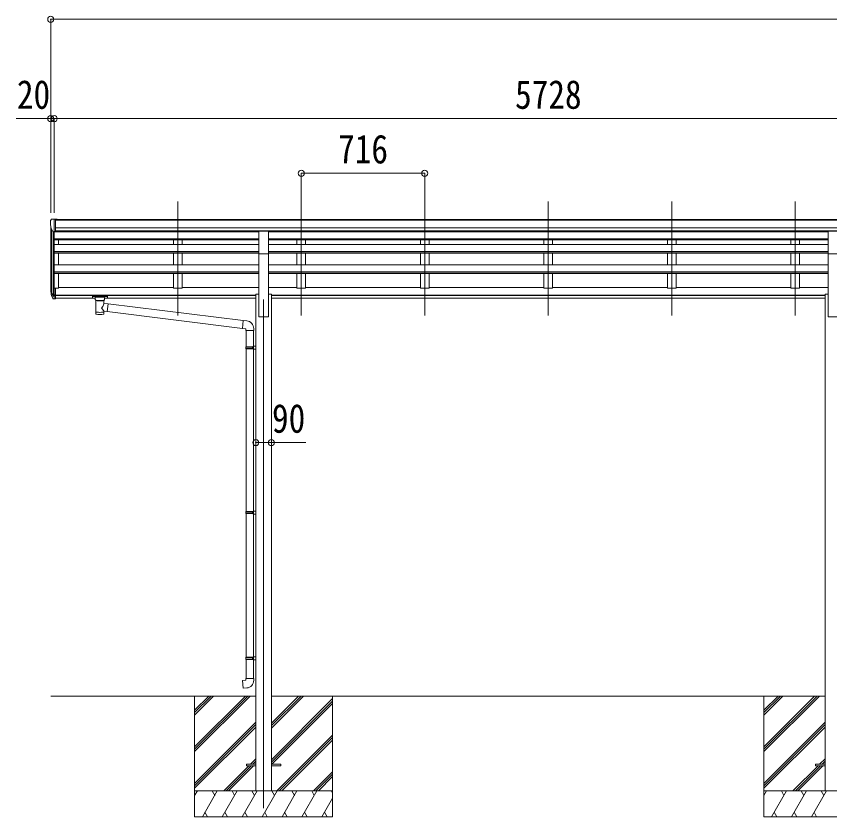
# Model space of a CAD drawing. Units: millimetres at full size. Extents: x -9783 to 9892, y -6828 to 6752.
# Drawn here: x -3040 to 1676, y -3917 to 725 of the extents above; entities that cross this region are included whole.
import ezdxf
from ezdxf.enums import TextEntityAlignment as Align

# ---------------------------------------------------------------- set-up
doc = ezdxf.new("R2010")
doc.units = ezdxf.units.MM
doc.header["$LTSCALE"] = 35
doc.header["$PDMODE"] = 32
doc.header["$PDSIZE"] = 35
for name, color, linetype, lineweight in [('0-0_0', 7, 'Continuous', 9), ('0-1_本体', 4, 'Continuous', 9), ('0-2_部品', 7, 'Continuous', 9), ('0-8_PARTS2', 2, 'Continuous', 9), ('0-A_寸法', 6, 'Continuous', 9)]:
    doc.layers.add(name, color=color, linetype=linetype, lineweight=lineweight)
doc.styles.add('ＭＳ ゴシック', font='')
doc.styles.get('ＭＳ ゴシック').set_extended_font_data('MS Gothic')

msp = doc.modelspace()

# ---------------------------------------------------------------- linework, layer by layer
at = {"layer": '0-0_0'}
for p, q in [((-2840.11, -3217.2), (-1651.31, -3217.2)), ((-2006.11, -3217.2), (-2006.11, -3917.2)), ((-2006.11, -3511.37), (-1711.93, -3217.2)), ((-2006.11, -3525.51), (-1697.79, -3217.2)), ((-2006.11, -3539.66), (-1683.65, -3217.2)), ((-2006.11, -3327.53), (-1895.78, -3217.2)), ((-2006.11, -3313.38), (-1909.92, -3217.2)), ((-2006.11, -3299.24), (-1924.07, -3217.2)), ((-1560.91, -3402.83), (-1375.28, -3217.2)), ((-1560.91, -3388.68), (-1389.42, -3217.2)), ((-1560.91, -3374.54), (-1403.57, -3217.2)), ((-1560.91, -3217.2), (1648.69, -3217.2)), ((-1560.91, -3586.67), (-1206.11, -3231.88)), ((-1560.91, -3600.81), (-1206.11, -3246.02)), ((-1206.11, -3217.2), (-1206.11, -3917.2)), ((1293.89, -3217.2), (1293.89, -3917.2)), ((1293.89, -3511.37), (1588.07, -3217.2)), ((1293.89, -3525.51), (1602.21, -3217.2)), ((1293.89, -3539.66), (1616.35, -3217.2)), ((1293.89, -3327.53), (1404.22, -3217.2)), ((1293.89, -3313.38), (1390.08, -3217.2)), ((1293.89, -3299.24), (1375.93, -3217.2)), ((-1558.65, -3612.7), (-1206.11, -3260.16)), ((-2006.11, -3723.5), (-1651.31, -3368.71)), ((-2006.11, -3737.65), (-1651.31, -3382.85)), ((1293.89, -3723.5), (1648.69, -3368.71)), ((1293.89, -3737.65), (1648.69, -3382.85)), ((-2006.11, -3751.79), (-1651.31, -3396.99)), ((1293.89, -3751.79), (1648.69, -3396.99)), ((-1529.31, -3767.2), (-1206.11, -3444.01)), ((-1515.16, -3767.2), (-1206.11, -3458.15)), ((-1501.02, -3767.2), (-1206.11, -3472.29)), ((-1683.17, -3612.7), (-1651.31, -3580.84)), ((1616.83, -3612.7), (1648.69, -3580.84)), ((-1837.67, -3767.2), (-1692.17, -3621.7)), ((-1823.53, -3767.2), (-1678.03, -3621.7)), ((-1809.39, -3767.2), (-1663.89, -3621.7)), ((-1669.03, -3612.7), (-1651.31, -3594.98)), ((-1654.89, -3612.7), (-1651.31, -3609.12)), ((1462.33, -3767.2), (1607.83, -3621.7)), ((1476.47, -3767.2), (1621.97, -3621.7)), ((1490.61, -3767.2), (1636.11, -3621.7)), ((1630.97, -3612.7), (1648.69, -3594.98)), ((1645.11, -3612.7), (1648.69, -3609.12)), ((-1317.17, -3767.2), (-1206.11, -3656.14)), ((-1303.03, -3767.2), (-1206.11, -3670.28)), ((-1288.89, -3767.2), (-1206.11, -3684.42)), ((-1206.11, -3767.2), (-2006.11, -3767.2)), ((-2006.11, -3794.7), (-1990.23, -3767.2)), ((-1961.37, -3917.2), (-1874.76, -3767.2)), ((-1889.76, -3793.18), (-1904.77, -3767.19)), ((-1845.9, -3917.19), (-1759.29, -3767.2)), ((-1774.3, -3793.18), (-1789.3, -3767.2)), ((-1730.43, -3917.2), (-1643.82, -3767.2)), ((-1658.83, -3793.18), (-1673.83, -3767.2)), ((-1614.96, -3917.2), (-1528.35, -3767.2)), ((-1543.35, -3793.18), (-1558.36, -3767.19)), ((-1499.49, -3917.2), (-1412.88, -3767.2)), ((-1427.88, -3793.18), (-1442.89, -3767.2)), ((-1384.02, -3917.2), (-1297.41, -3767.2)), ((-1327.41, -3767.2), (-1312.41, -3793.18)), ((-1211.94, -3767.2), (-1206.11, -3777.3)), ((2093.89, -3767.2), (1293.89, -3767.2)), ((1293.89, -3794.7), (1309.77, -3767.2)), ((1338.63, -3917.2), (1425.24, -3767.2)), ((1410.24, -3793.18), (1395.23, -3767.19)), ((1454.1, -3917.19), (1540.71, -3767.2)), ((1525.7, -3793.18), (1510.7, -3767.2)), ((1569.57, -3917.2), (1656.18, -3767.2)), ((1641.17, -3793.18), (1626.17, -3767.2)), ((-1268.55, -3917.2), (-1206.11, -3809.06)), ((-1946.37, -3891.22), (-1931.37, -3917.2)), ((-1830.9, -3891.22), (-1815.9, -3917.19)), ((-1715.43, -3891.21), (-1700.43, -3917.2)), ((-1599.96, -3891.22), (-1584.96, -3917.2)), ((-1484.49, -3891.22), (-1469.49, -3917.2)), ((-1369.02, -3891.22), (-1354.02, -3917.2)), ((-1253.55, -3891.22), (-1238.55, -3917.2)), ((1353.63, -3891.22), (1368.63, -3917.2)), ((1469.1, -3891.22), (1484.1, -3917.19)), ((1584.57, -3891.21), (1599.57, -3917.2)), ((-2006.11, -3917.2), (-1206.11, -3917.2)), ((1293.89, -3917.2), (2093.89, -3917.2))]:
    msp.add_line(p, q, dxfattribs=at)
at = {"layer": '0-1_本体'}
for p, q in [((-2813.61, -453.07), (2891.39, -453.07)), ((-2813.61, -458.42), (2891.39, -458.42)), ((-2840.11, -854.07), (-2840.11, -489.83)), ((-2835.83, -508.63), (-2835.83, -878.34)), ((-2813.61, -501.95), (2901.39, -501.96)), ((-2826.11, -523.98), (-2826.11, -896.34)), ((-2820.11, -524.46), (-2820.11, -851.9)), ((-2820.11, -524.46), (-1633.61, -524.46)), ((-2813.61, -519.62), (2901.39, -519.62)), ((-1633.61, -522), (-2813.61, -522)), ((-2129.11, -522), (-2129.11, -524.46)), ((-2079.11, -522), (-2079.11, -524.46)), ((-1578.61, -522), (1199.89, -522.12)), ((1666.39, -524.46), (-1578.61, -524.46)), ((-1413.11, -522), (-1413.11, -524.46)), ((-1363.11, -522), (-1363.11, -524.46)), ((-697.11, -522), (-697.11, -524.46)), ((-647.11, -522), (-647.11, -524.46)), ((18.89, -522), (18.89, -524.46)), ((68.89, -522), (68.89, -524.46)), ((734.89, -522), (734.89, -524.46)), ((784.89, -522), (784.89, -524.46)), ((1666.39, -522.12), (1199.89, -522.12)), ((1450.89, -522), (1450.89, -524.46)), ((1500.89, -522), (1500.89, -524.46)), ((-2820.11, -566.66), (-1633.61, -566.66)), ((-2820.11, -568.05), (-1633.61, -568.05)), ((-2820.11, -571.74), (-1633.61, -571.74)), ((-2820.11, -598.99), (-1633.61, -598.99)), ((-2795.11, -598.99), (-2795.11, -571.74)), ((-2129.11, -571.74), (-2129.11, -598.99)), ((-2079.11, -571.74), (-2079.11, -598.99)), ((1666.39, -566.66), (-1578.61, -566.66)), ((1666.39, -568.05), (-1578.61, -568.05)), ((1666.39, -571.74), (-1578.61, -571.74)), ((1666.39, -598.99), (-1578.61, -598.99)), ((-1413.11, -571.74), (-1413.11, -598.99)), ((-1363.11, -571.74), (-1363.11, -598.99)), ((-697.11, -571.74), (-697.11, -598.99)), ((-647.11, -571.74), (-647.11, -598.99)), ((18.89, -571.74), (18.89, -598.99)), ((68.89, -571.74), (68.89, -598.99)), ((734.89, -571.74), (734.89, -598.99)), ((784.89, -571.74), (784.89, -598.99)), ((1450.89, -571.74), (1450.89, -598.99)), ((1500.89, -571.74), (1500.89, -598.99)), ((-2820.11, -639.72), (-1633.61, -639.72)), ((-2820.11, -641.2), (-1633.61, -641.2)), ((-2820.11, -648.01), (-1633.61, -648.01)), ((-2795.11, -717.5), (-2795.11, -648.01)), ((-2129.11, -648.01), (-2129.11, -717.5)), ((-2079.11, -648.01), (-2079.11, -717.5)), ((-1633.61, -1017.2), (-1633.61, -653.25)), ((1666.39, -639.72), (-1578.61, -639.72)), ((1666.39, -641.2), (-1578.61, -641.2)), ((1666.39, -648.01), (-1578.61, -648.01)), ((-1578.61, -1017.2), (-1578.61, -653.25)), ((-1413.11, -648.01), (-1413.11, -717.5)), ((-1363.11, -648.01), (-1363.11, -717.5)), ((-697.11, -648.01), (-697.11, -717.5)), ((-647.11, -648.01), (-647.11, -717.5)), ((18.89, -648.01), (18.89, -717.5)), ((68.89, -648.01), (68.89, -717.5)), ((734.89, -648.01), (734.89, -717.5)), ((784.89, -648.01), (784.89, -717.5)), ((1450.89, -648.01), (1450.89, -717.5)), ((1500.89, -648.01), (1500.89, -717.5)), ((1666.39, -1017.2), (1666.39, -653.25)), ((-2820.11, -717.5), (-1633.61, -717.5)), ((1666.39, -717.5), (-1578.61, -717.5)), ((-2820.11, -756.81), (-1633.61, -756.81)), ((-2820.11, -758.3), (-1633.61, -758.3)), ((-2820.11, -767.77), (-1633.61, -767.77)), ((-2795.11, -852.73), (-2795.11, -767.77)), ((-2129.11, -767.77), (-2129.11, -852.73)), ((-2079.11, -767.77), (-2079.11, -852.73)), ((1666.39, -756.81), (-1578.61, -756.81)), ((1666.39, -758.3), (-1578.61, -758.3)), ((1666.39, -767.77), (-1578.61, -767.77)), ((-1413.11, -767.77), (-1413.11, -852.73)), ((-1363.11, -767.77), (-1363.11, -852.73)), ((-697.11, -767.77), (-697.11, -852.73)), ((-647.11, -767.77), (-647.11, -852.73)), ((18.89, -767.77), (18.89, -852.73)), ((68.89, -767.77), (68.89, -852.73)), ((734.89, -767.77), (734.89, -852.73)), ((784.89, -767.77), (784.89, -852.73)), ((1450.89, -767.77), (1450.89, -852.73)), ((1500.89, -767.77), (1500.89, -852.73)), ((-2795.11, -847.93), (-2129.11, -847.93)), ((-2079.11, -847.93), (-1633.61, -847.93)), ((-1578.61, -847.93), (-1413.11, -847.93)), ((-1363.11, -847.93), (-697.11, -847.93)), ((-647.11, -847.93), (18.89, -847.93)), ((68.89, -847.93), (734.89, -847.93)), ((1450.89, -847.93), (784.89, -847.93)), ((1666.39, -847.93), (1500.89, -847.93)), ((-2813.61, -852.73), (-2795.11, -852.73)), ((-2813.61, -892.23), (-1651.31, -892.23)), ((-2813.61, -893.61), (-1651.31, -893.61)), ((-2079.11, -852.73), (-2129.11, -852.73)), ((-1651.31, -887.2), (-1633.61, -887.2)), ((-1651.31, -887.2), (-1651.31, -3767.2)), ((-1578.61, -887.2), (-1560.91, -887.2)), ((-1560.91, -887.2), (-1560.91, -3767.2)), ((1648.69, -892.23), (-1560.91, -892.23)), ((1648.69, -893.61), (-1560.91, -893.61)), ((-1363.11, -852.73), (-1413.11, -852.73)), ((-647.11, -852.73), (-697.11, -852.73)), ((68.89, -852.73), (18.89, -852.73)), ((784.89, -852.73), (734.89, -852.73)), ((1500.89, -852.73), (1450.89, -852.73)), ((1648.69, -887.2), (1648.69, -3767.2)), ((1648.69, -887.2), (1666.39, -887.2)), ((-2813.61, -910.79), (-2582.11, -910.79)), ((-2528.11, -910.79), (-1651.31, -910.79)), ((1648.69, -910.79), (-1560.91, -910.79)), ((-1633.61, -1017.2), (-1578.61, -1017.2)), ((1666.39, -1017.2), (1721.39, -1017.2))]:
    msp.add_line(p, q, dxfattribs=at)
at = {"layer": '0-2_部品', "color": 6}
msp.add_line((-2820.11, 131.16), (-2840.11, 131.16), dxfattribs=at)
at = {"layer": '0-2_部品'}
for p, q in [((-2842.11, -460.84), (-2842.11, -461.47)), ((-2835.2, -452.04), (-2839.27, -457.85)), ((-2832.11, -451.47), (-2834.45, -451.61)), ((-2832.11, -451.47), (-2813.61, -451.47)), ((-2820.11, -524.46), (-2820.11, -451.47)), ((-2813.61, -451.47), (-2803.61, -451.56)), ((-2813.61, -523.46), (-2813.61, -451.47)), ((-2803.61, -453.07), (-2803.61, -451.56)), ((-2827.74, -522.64), (-2837.01, -506.58)), ((-2820.11, -524.46), (-2825.32, -524.14)), ((-2813.61, -523.46), (-2820.11, -523.46)), ((-1633.61, -521.34), (-1578.61, -521.34)), ((-1633.61, -653.41), (-1633.61, -521.34)), ((-1578.61, -653.41), (-1578.61, -521.34)), ((1666.39, -521.34), (1721.39, -521.34)), ((1666.39, -653.41), (1666.39, -521.34)), ((-1633.61, -653.41), (-1578.61, -653.41)), ((1666.39, -653.41), (1721.39, -653.41)), ((-2837.72, -877.94), (-2827.56, -897.11)), ((-2826.55, -895.86), (-2836.3, -877.45)), ((-2835.14, -894.8), (-2827.56, -912.28)), ((-2820.11, -851.9), (-2820.11, -913.78)), ((-2813.61, -851.9), (-2820.11, -851.9)), ((-2813.61, -890.21), (-2820.11, -890.21)), ((-2813.61, -895.61), (-2820.11, -895.61)), ((-2813.61, -851.9), (-2813.61, -912.96)), ((-2820.11, -896.61), (-2825.25, -896.61)), ((-2820.11, -898.61), (-2824.96, -898.61)), ((-2820.11, -913.78), (-2824.96, -913.78)), ((-2813.61, -912.96), (-2820.11, -912.96)), ((-2598.61, -898.68), (-2598.61, -909.43)), ((-2598.61, -898.87), (-2598.61, -900.41)), ((-2596.61, -898.01), (-2513.61, -898.01)), ((-2596.61, -900.19), (-2513.61, -900.19)), ((-2596.61, -910.1), (-2582.11, -910.1)), ((-2582.11, -916.91), (-2582.11, -906.63)), ((-2578.01, -921.41), (-2578.03, -1001.7)), ((-2532.21, -938.98), (-2532.21, -921.4)), ((-2506.99, -942.89), (-2532.21, -938.97)), ((-2528.11, -916.91), (-2528.11, -906.63)), ((-2528.11, -910.1), (-2513.61, -910.1)), ((-2506.99, -942.89), (-2514.01, -988.15)), ((-2511.61, -898.68), (-2511.61, -909.43)), ((-2506.99, -942.89), (-1725.23, -1039.68)), ((-2532.2, -1001.7), (-2532.21, -985.07)), ((-2532.21, -985.32), (-2514.01, -988.15)), ((-1729.24, -1085.51), (-2514.01, -988.15)), ((-1704.39, -1041.51), (-1725.23, -1039.68)), ((-1709.31, -1097.25), (-1663.31, -1097.25)), ((-1707.31, -1097.25), (-1707.31, -1191.25)), ((-1665.31, -1097.25), (-1665.31, -1188.69)), ((-1663.31, -1097.25), (-1663.31, -1086.34)), ((-1709.31, -1193.25), (-1708.31, -1191.25)), ((-1709.31, -1193.25), (-1665.31, -1193.25)), ((-1709.31, -1193.25), (-1709.31, -1201.25)), ((-1709.31, -1201.25), (-1665.31, -1201.25)), ((-1709.31, -1201.25), (-1708.31, -1203.25)), ((-1708.31, -1191.25), (-1665.31, -1191.25)), ((-1708.31, -1203.25), (-1665.31, -1203.25)), ((-1707.31, -1203.25), (-1707.31, -2147.44)), ((-1669.79, -1193.25), (-1670.22, -1191.25)), ((-1667.31, -1188.75), (-1651.31, -1188.28)), ((-1667.31, -1190.75), (-1667.31, -1188.75)), ((-1667.31, -1190.75), (-1665.31, -1190.75)), ((-1667.31, -1205.75), (-1667.31, -1203.75)), ((-1667.31, -1205.75), (-1651.31, -1206.22)), ((-1665.31, -1205.81), (-1665.31, -2144.88)), ((-1651.31, -1188.28), (-1651.31, -1206.22)), ((-1709.31, -2149.44), (-1708.31, -2147.44)), ((-1709.31, -2149.44), (-1665.31, -2149.44)), ((-1709.31, -2149.44), (-1709.31, -2157.44)), ((-1709.31, -2157.44), (-1665.31, -2157.44)), ((-1709.31, -2157.44), (-1708.31, -2159.44)), ((-1708.31, -2147.44), (-1665.31, -2147.44)), ((-1708.31, -2159.44), (-1665.31, -2159.44)), ((-1707.31, -2159.44), (-1707.31, -2992.6)), ((-1669.79, -2149.44), (-1670.22, -2147.44)), ((-1667.31, -2144.94), (-1651.31, -2144.47)), ((-1667.31, -2146.94), (-1667.31, -2144.94)), ((-1667.31, -2146.94), (-1665.31, -2146.94)), ((-1667.31, -2161.94), (-1667.31, -2159.94)), ((-1667.31, -2161.94), (-1651.31, -2162.41)), ((-1665.31, -2162), (-1665.31, -2990.04)), ((-1651.31, -2144.47), (-1651.31, -2162.41)), ((-1709.31, -2994.6), (-1708.31, -2992.6)), ((-1709.31, -2994.6), (-1665.31, -2994.6)), ((-1709.31, -2994.6), (-1709.31, -3002.6)), ((-1709.31, -3002.6), (-1665.31, -3002.6)), ((-1709.31, -3002.6), (-1708.31, -3004.6)), ((-1708.31, -2992.6), (-1665.31, -2992.6)), ((-1708.31, -3004.6), (-1665.31, -3004.6)), ((-1707.31, -3004.6), (-1707.31, -3114.6)), ((-1669.79, -2994.6), (-1670.22, -2992.6)), ((-1667.31, -2990.1), (-1651.31, -2989.63)), ((-1667.31, -2992.1), (-1667.31, -2990.1)), ((-1667.31, -2992.1), (-1665.31, -2992.1)), ((-1667.31, -3007.1), (-1667.31, -3005.1)), ((-1667.31, -3007.1), (-1651.31, -3007.57)), ((-1665.31, -3007.16), (-1665.31, -3114.6)), ((-1651.31, -2989.63), (-1651.31, -3007.57)), ((-1709.31, -3114.6), (-1663.31, -3114.6)), ((-1709.31, -3124.6), (-1709.31, -3114.6)), ((-1663.31, -3114.6), (-1663.31, -3125.52))]:
    msp.add_line(p, q, dxfattribs=at)
at = {"layer": '0-2_部品', "color": 4}
for p, q in [((-1706.11, -3612.7), (-1706.11, -3621.7)), ((-1651.31, -3612.7), (-1706.11, -3612.7)), ((-1651.31, -3621.7), (-1706.11, -3621.7)), ((-1506.51, -3612.7), (-1561.31, -3612.7)), ((1593.89, -3612.7), (1593.89, -3621.7)), ((1648.69, -3612.7), (1593.89, -3612.7)), ((1648.69, -3621.7), (1593.89, -3621.7))]:
    msp.add_line(p, q, dxfattribs=at)
at = {"layer": '0-2_部品'}
for points in [[(-2598.61, -898.68), (-2598.58, -898.48), (-2598.49, -898.34), (-2598.39, -898.25), (-2598.29, -898.19), (-2598.17, -898.14), (-2597.88, -898.08), (-2597.39, -898.03), (-2596.85, -898.01), (-2596.61, -898.01)], [(-2598.61, -909.43), (-2598.58, -909.63), (-2598.49, -909.77), (-2598.39, -909.86), (-2598.29, -909.92), (-2598.17, -909.97), (-2597.88, -910.03), (-2597.39, -910.08), (-2596.85, -910.1), (-2596.61, -910.1)], [(-2582.07, -916.85), (-2582.1, -917.21), (-2581.85, -918.16), (-2581.33, -919.05), (-2580.53, -919.89), (-2579.41, -920.68), (-2578.01, -921.41)], [(-2532.21, -921.4), (-2531.98, -921.3), (-2530.62, -920.57), (-2529.51, -919.72), (-2528.76, -918.85), (-2528.29, -917.95), (-2528.12, -917.07)], [(-2513.61, -898.01), (-2513.26, -898.02), (-2512.73, -898.04), (-2512.28, -898.09), (-2511.98, -898.17), (-2511.81, -898.27), (-2511.69, -898.41), (-2511.62, -898.59), (-2511.61, -898.68)], [(-2513.61, -910.1), (-2513.26, -910.09), (-2512.73, -910.07), (-2512.28, -910.02), (-2511.98, -909.94), (-2511.81, -909.84), (-2511.69, -909.7), (-2511.62, -909.52), (-2511.61, -909.43)], [(-1725.23, -1039.68), (-1729.24, -1085.51), (-1709.31, -1087.25), (-1709.31, -1097.25)], [(-1669.79, -1193.25), (-1669.79, -1201.25), (-1670.22, -1203.25)], [(-1667.31, -1203.75), (-1665.31, -1203.75), (-1665.31, -1190.75)], [(-1669.79, -2149.44), (-1669.79, -2157.44), (-1670.22, -2159.44)], [(-1667.31, -2159.94), (-1665.31, -2159.94), (-1665.31, -2146.94)], [(-1669.79, -2994.6), (-1669.79, -3002.6), (-1670.22, -3004.6)], [(-1667.31, -3005.1), (-1665.31, -3005.1), (-1665.31, -2992.1)], [(-1704.39, -3170.35), (-1725.23, -3172.17), (-1729.24, -3126.34), (-1709.31, -3124.6)]]:
    msp.add_lwpolyline(points, dxfattribs=at)
at = {"layer": '0-2_部品', "color": 4}
msp.add_lwpolyline([(-1506.51, -3612.7), (-1506.51, -3621.7), (-1561.31, -3621.7)], dxfattribs=at)
at = {"layer": '0-2_部品'}
for centre, radius, start, end in [((-2839.11, -460.84), 3, 93, 180), ((-2640.11, -461.47), 202, 180, 192.90261), ((-2834.38, -452.61), 1, 93.5, 145), ((-2825.14, -521.14), 3, 210, 266.5), ((-2751.45, -855.77), 89.07, 174.49576, 194.41188), ((-2752.17, -851.49), 88.05, 177.22392, 197.21071), ((-2706.9, -858.72), 133.22, 183.27987, 195.71302), ((-2825.25, -895.11), 1.5, 210, 270), ((-2824.96, -895.61), 3, 210, 270), ((-2824.96, -910.78), 3, 210, 270), ((-1708.31, -1086.34), 45, 0, 85), ((-1708.31, -3125.52), 45, 275, 0)]:
    msp.add_arc(centre, radius, start, end, dxfattribs=at)
for centre, major_axis, ratio, start_param, end_param in [((-2596.61, -900.41), (2, 0), 0.109601, 1.5707963, 3.1415927), ((-2555.11, -906.63), (27, 0), 0.122176, 6.2831853, 9.424778), ((-2555.1, -921.86), (-22.91, 0.42), 0.072511, 0.0008029, 1.5715993), ((-2555.1, -923.48), (-22.91, 0.42), 0.072511, 0.0008029, 1.5715993), ((-2555.13, -921.86), (22.92, 0.42), 0.07247, 4.71158, 6.2823764), ((-2555.13, -923.48), (22.92, 0.42), 0.07247, 4.71158, 6.2823764), ((-2555.11, -965.52), (-22.81, -26.62), 0.234429, 1.6855472, 3.1268519), ((-2544.11, -916.91), (16, 0), 0.361356, 6.2636979, 6.2831853), ((-2513.61, -900.41), (2, 0), 0.109601, 0, 1.5707963), ((-2555.11, -989.26), (22.91, 0), 0.122865, 3.1415927, 6.2831853), ((-2552.56, -962.88), (20.32, -22.25), 0.045535, 0.0389954, 1.3075346), ((-2555.11, -1001.7), (22.92, 0), 0.101955, 3.1415499, 6.2833984)]:
    msp.add_ellipse(centre, major_axis=major_axis, ratio=ratio, start_param=start_param, end_param=end_param, dxfattribs=at)
at = {"layer": '0-8_PARTS2'}
for p, q in [((-2104.11, -1010.99), (-2104.11, -348.47)), ((-1388.11, -1010.99), (-1388.11, -348.47)), ((-672.11, -1010.99), (-672.11, -348.47)), ((43.89, -1010.99), (43.89, -348.47)), ((759.89, -1010.99), (759.89, -348.47)), ((1475.89, -1010.99), (1475.89, -348.47)), ((-1606.11, -917.2), (-1606.11, -3867.2))]:
    msp.add_line(p, q, dxfattribs=at)
at = {"layer": '0-A_寸法'}
for p, q in [((-2840.11, 707.48), (-2840.11, -414.46)), ((-2840.11, 707.48), (8655.89, 707.48)), ((-2840.11, 131.16), (-3040.11, 131.16)), ((-2840.11, 131.16), (-2840.11, -414.46)), ((-2820.11, 131.16), (-2820.11, -414.46)), ((-2820.11, 131.16), (2907.89, 131.16)), ((-2820.11, 131.16), (-2820.11, -414.46)), ((-1388.11, -185.46), (-1388.11, -414.46)), ((-1388.11, -185.46), (-672.11, -185.46)), ((-672.11, -185.46), (-672.11, -414.46)), ((-1651.31, -1747.38), (-1561.31, -1747.38)), ((-1561.31, -1747.38), (-1361.31, -1747.38))]:
    msp.add_line(p, q, dxfattribs=at)
for p in [(-2840.11, 707.48), (-2840.11, 131.16), (-2820.11, 131.16), (-1388.11, -185.46), (-672.11, -185.46), (-1651.31, -1747.38), (-1561.31, -1747.38)]:
    msp.add_point(p, dxfattribs=at)

# ---------------------------------------------------------------- texts
at = {"layer": '0-A_寸法', "color": 7, "style": 'ＭＳ ゴシック', "width": 0.85}
for s, p in [('20', (-3036.36, 138.16)), ('5728', (-148.61, 138.16)), ('716', (-1174.49, -178.46)), ('90', (-1557.56, -1740.38))]:
    msp.add_text(s, height=166.8, dxfattribs=at).set_placement(p, align=Align.BOTTOM_LEFT)

doc.saveas('drawing.dxf')
